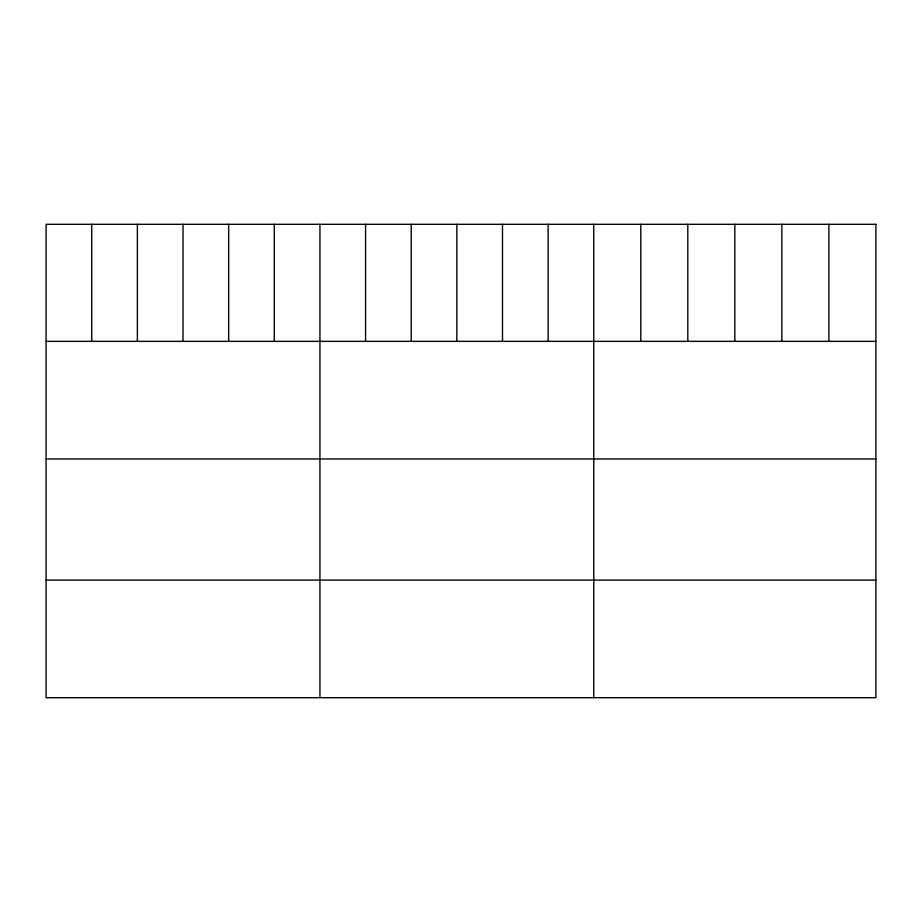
<?xml version="1.0" encoding="UTF-8"?>
<svg xmlns="http://www.w3.org/2000/svg" width="922" height="922" viewBox="0 0 922 922"><rect width="100%" height="100%" fill="white"/><g stroke="black" fill="none" stroke-linecap="round" stroke-linejoin="round"><path stroke-width="1.38" d="M46.1 341.359L875.9 341.359M46.1 458.949L875.9 458.949M46.1 580.099L875.9 580.099M828.878 224.311L828.878 341.359M781.856 224.311L781.856 341.359M734.834 224.311L734.834 341.359M687.812 224.311L687.812 341.359M640.79 224.311L640.79 341.359M593.768 224.311L593.768 697.689M548.129 224.311L548.129 341.359M502.49 224.311L502.49 341.359M456.851 224.311L456.851 341.359M411.212 224.311L411.212 341.359M365.573 224.311L365.573 341.359M319.934 224.311L319.934 697.689M274.295 224.311L274.295 341.359M228.656 224.311L228.656 341.359M183.017 224.311L183.017 341.359M137.378 224.311L137.378 341.359M91.739 224.311L91.739 341.359M875.9 224.311L46.1 224.311L46.1 697.689L875.9 697.689L875.9 224.311"/></g></svg>
